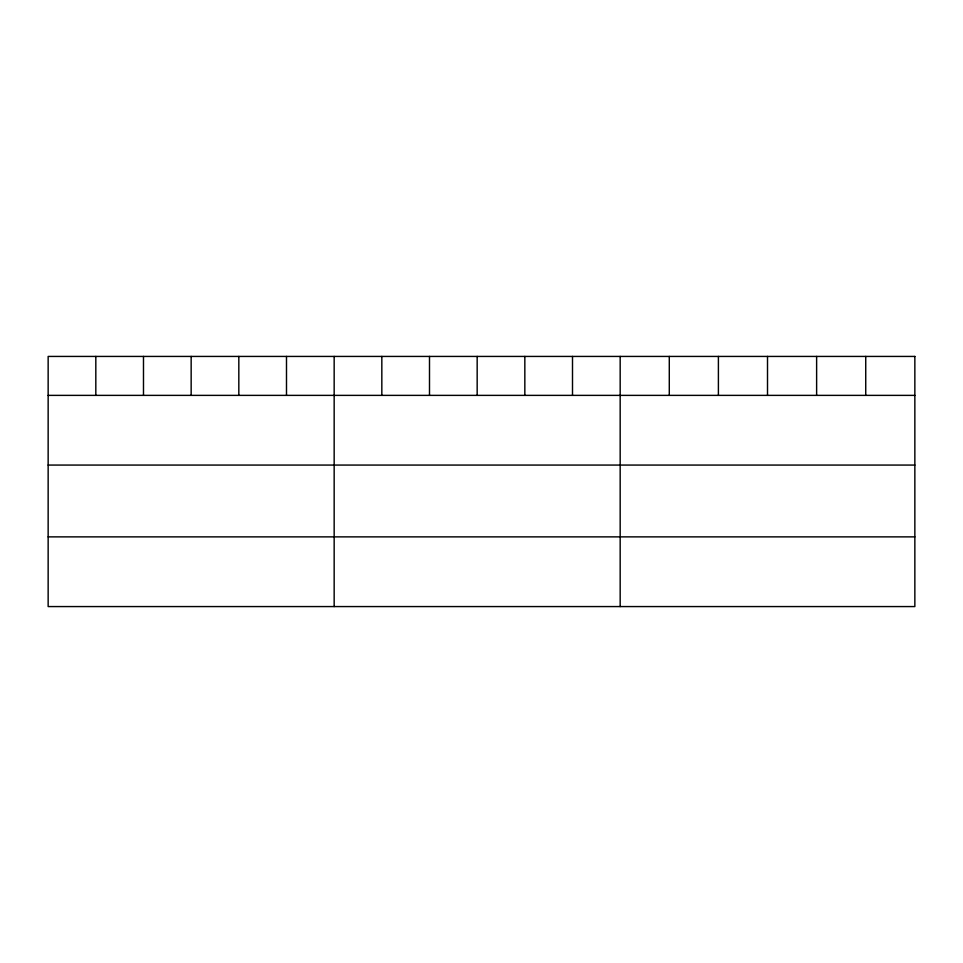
<?xml version="1.0" encoding="UTF-8"?>
<svg xmlns="http://www.w3.org/2000/svg" width="963" height="963" viewBox="0 0 963 963"><rect width="100%" height="100%" fill="white"/><g stroke="black" fill="none" stroke-linecap="round" stroke-linejoin="round"><path stroke-width="1.44" d="M48.15 395.372L914.85 395.372M48.15 465.069L914.85 465.069M48.15 536.873L914.85 536.873M865.737 356.43L865.737 395.372M816.624 356.43L816.624 395.372M767.511 356.43L767.511 395.372M718.398 356.43L718.398 395.372M669.285 356.43L669.285 395.372M620.172 356.43L620.172 606.57M572.504 356.43L572.504 395.372M524.835 356.43L524.835 395.372M477.166 356.43L477.166 395.372M429.498 356.43L429.498 395.372M381.829 356.43L381.829 395.372M334.161 356.43L334.161 606.57M286.493 356.43L286.493 395.372M238.824 356.43L238.824 395.372M191.156 356.43L191.156 395.372M143.487 356.43L143.487 395.372M95.819 356.43L95.819 395.372M914.85 356.43L48.15 356.43L48.15 606.57L914.85 606.57L914.85 356.43"/></g></svg>
